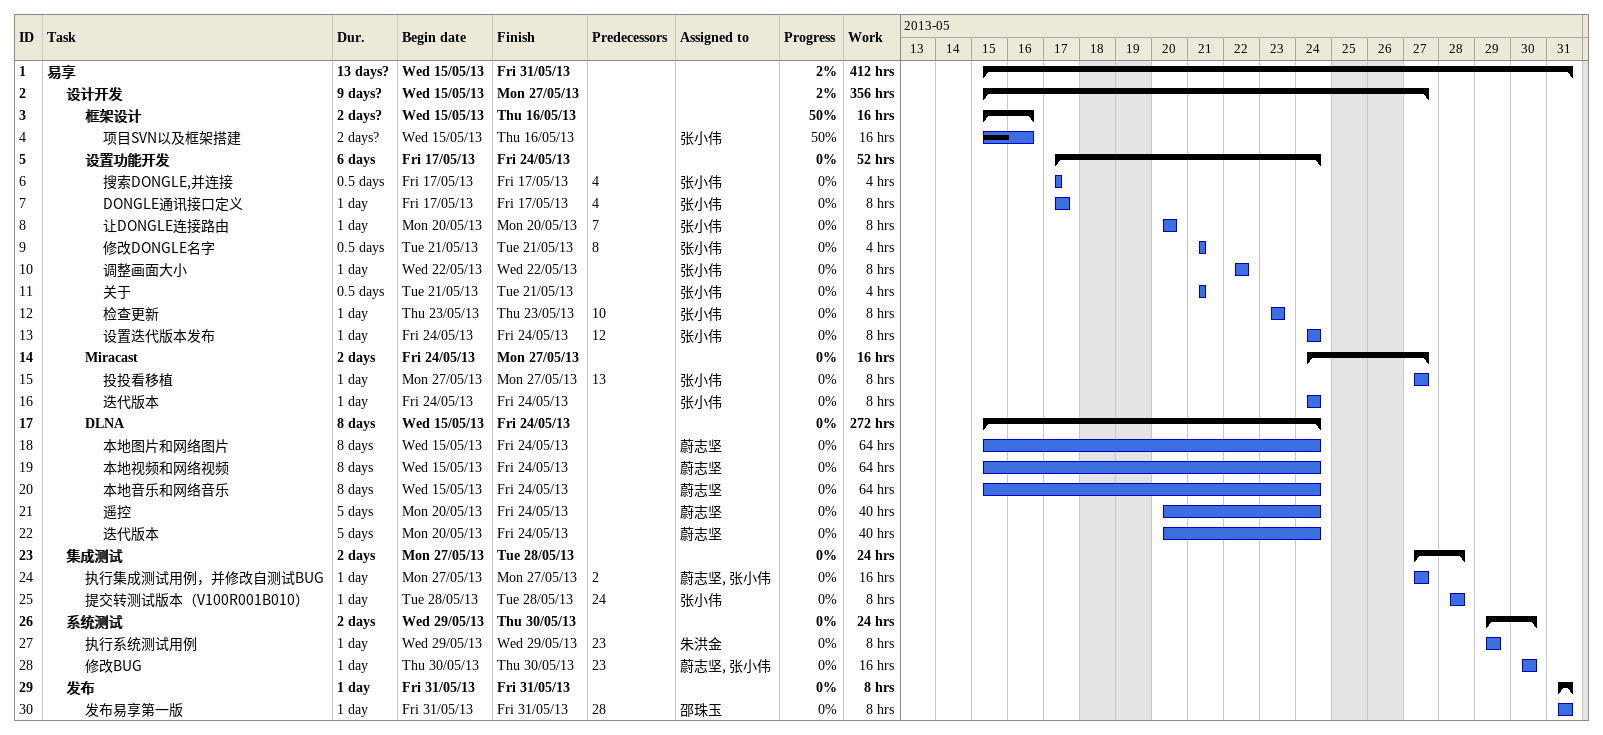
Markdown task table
| ID | Level | Task | Duration | Start | Finish | Predecessors | Resources | % complete | Work (h) |
|---|---|---|---|---|---|---|---|---|---|
| 1 | 1 | **易享** | 13d? | 2013-05-15 | 2013-05-31 |  |  | 2 | 412 |
| 2 | 2 | **设计开发** | 9d? | 2013-05-15 | 2013-05-27 |  |  | 2 | 356 |
| 3 | 3 | **框架设计** | 2d? | 2013-05-15 | 2013-05-16 |  |  | 50 | 16 |
| 4 | 4 | 项目SVN以及框架搭建 | 2d? | 2013-05-15 | 2013-05-16 |  | 张小伟 | 50 | 16 |
| 5 | 3 | **设置功能开发** | 6d | 2013-05-17 | 2013-05-24 |  |  | 0 | 52 |
| 6 | 4 | 搜索DONGLE,并连接 | 0.5d | 2013-05-17 | 2013-05-17 | 4 | 张小伟 | 0 | 4 |
| 7 | 4 | DONGLE通讯接口定义 | 1d | 2013-05-17 | 2013-05-17 | 4 | 张小伟 | 0 | 8 |
| 8 | 4 | 让DONGLE连接路由 | 1d | 2013-05-20 | 2013-05-20 | 7 | 张小伟 | 0 | 8 |
| 9 | 4 | 修改DONGLE名字 | 0.5d | 2013-05-21 | 2013-05-21 | 8 | 张小伟 | 0 | 4 |
| 10 | 4 | 调整画面大小 | 1d | 2013-05-22 | 2013-05-22 |  | 张小伟 | 0 | 8 |
| 11 | 4 | 关于 | 0.5d | 2013-05-21 | 2013-05-21 |  | 张小伟 | 0 | 4 |
| 12 | 4 | 检查更新 | 1d | 2013-05-23 | 2013-05-23 | 10 | 张小伟 | 0 | 8 |
| 13 | 4 | 设置迭代版本发布 | 1d | 2013-05-24 | 2013-05-24 | 12 | 张小伟 | 0 | 8 |
| 14 | 3 | **Miracast** | 2d | 2013-05-24 | 2013-05-27 |  |  | 0 | 16 |
| 15 | 4 | 投投看移植 | 1d | 2013-05-27 | 2013-05-27 | 13 | 张小伟 | 0 | 8 |
| 16 | 4 | 迭代版本 | 1d | 2013-05-24 | 2013-05-24 |  | 张小伟 | 0 | 8 |
| 17 | 3 | **DLNA** | 8d | 2013-05-15 | 2013-05-24 |  |  | 0 | 272 |
| 18 | 4 | 本地图片和网络图片 | 8d | 2013-05-15 | 2013-05-24 |  | 蔚志坚 | 0 | 64 |
| 19 | 4 | 本地视频和网络视频 | 8d | 2013-05-15 | 2013-05-24 |  | 蔚志坚 | 0 | 64 |
| 20 | 4 | 本地音乐和网络音乐 | 8d | 2013-05-15 | 2013-05-24 |  | 蔚志坚 | 0 | 64 |
| 21 | 4 | 遥控 | 5d | 2013-05-20 | 2013-05-24 |  | 蔚志坚 | 0 | 40 |
| 22 | 4 | 迭代版本 | 5d | 2013-05-20 | 2013-05-24 |  | 蔚志坚 | 0 | 40 |
| 23 | 2 | **集成测试** | 2d | 2013-05-27 | 2013-05-28 |  |  | 0 | 24 |
| 24 | 3 | 执行集成测试用例，并修改自测试BUG | 1d | 2013-05-27 | 2013-05-27 | 2 | 蔚志坚, 张小伟 | 0 | 16 |
| 25 | 3 | 提交转测试版本（V100R001B010） | 1d | 2013-05-28 | 2013-05-28 | 24 | 张小伟 | 0 | 8 |
| 26 | 2 | **系统测试** | 2d | 2013-05-29 | 2013-05-30 |  |  | 0 | 24 |
| 27 | 3 | 执行系统测试用例 | 1d | 2013-05-29 | 2013-05-29 | 23 | 朱洪金 | 0 | 8 |
| 28 | 3 | 修改BUG | 1d | 2013-05-30 | 2013-05-30 | 23 | 蔚志坚, 张小伟 | 0 | 16 |
| 29 | 2 | **发布** | 1d | 2013-05-31 | 2013-05-31 |  |  | 0 | 8 |
| 30 | 3 | 发布易享第一版 | 1d | 2013-05-31 | 2013-05-31 | 28 | 邵珠玉 | 0 | 8 |
